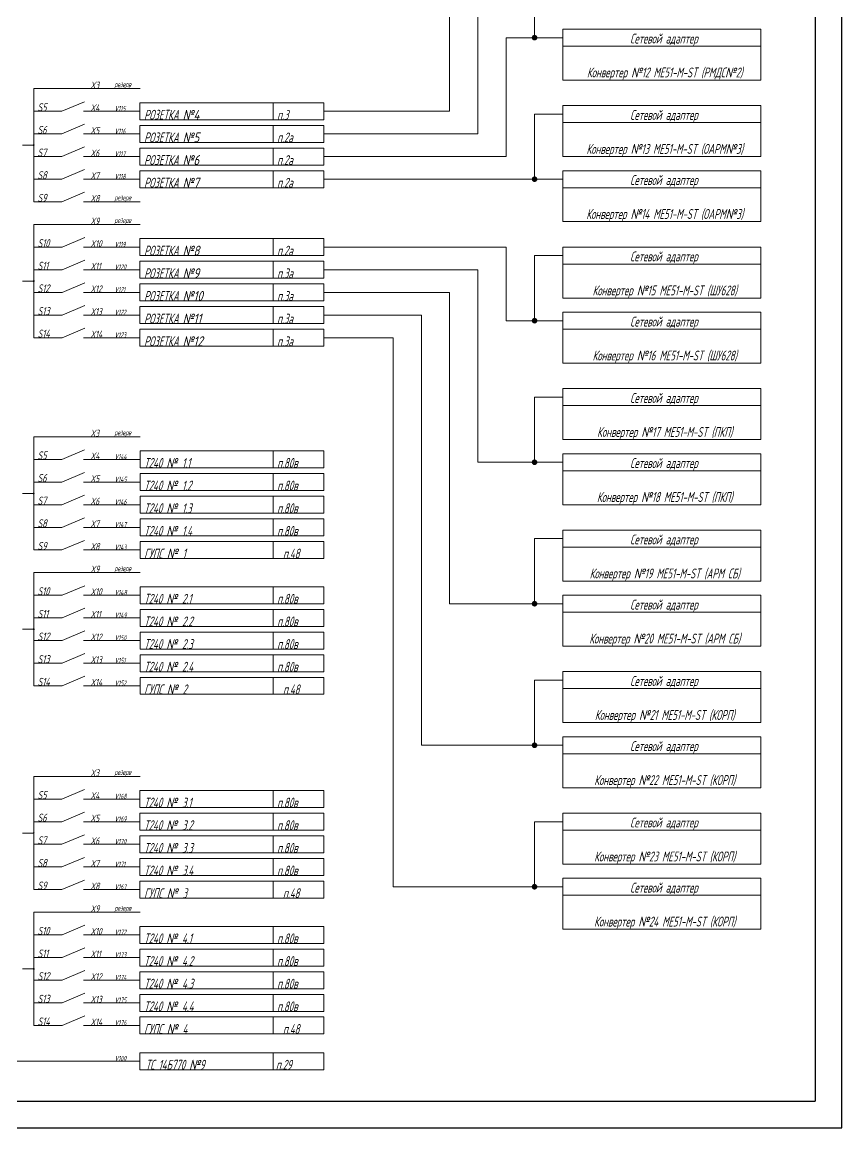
# Paper-space layout 'А2гор' of a CAD drawing. Extents: x 0 to 594, y 0 to 420.
# Drawn here: x 441 to 594, y 0 to 206.3 of the extents above; entities that cross this region are included whole.
import ezdxf

# ---------------------------------------------------------------- set-up
doc = ezdxf.new("R2010")
doc.units = 0
doc.header["$LTSCALE"] = 0.3
doc.layers.get('0').update_dxf_attribs({"linetype": 'CONTINUOUS', "lineweight": 15})
doc.layers.add('Format', color=7, linetype='CONTINUOUS', lineweight=30)
doc.styles.get("Standard").update_dxf_attribs({"font": 'isocpeur.ttf', "width": 0.8, "oblique": 15})

psp = doc.layouts.new('А2гор')

# ---------------------------------------------------------------- hatches: boundary and pattern name
h = psp.add_hatch(color=256)
edge = h.paths.add_edge_path()
edge.add_arc((536.65, 203.38), 0.528, 0, 360)
h = psp.add_hatch(color=256)
edge = h.paths.add_edge_path()
edge.add_arc((443.19, 183.31), 0.0845, 0, 360)
h = psp.add_hatch(color=256)
edge = h.paths.add_edge_path()
edge.add_arc((536.65, 176.98), 0.528, 0, 360)
h = psp.add_hatch(color=256)
edge = h.paths.add_edge_path()
edge.add_arc((443.21, 157.97), 0.0845, 0, 360)
h = psp.add_hatch(color=256)
edge = h.paths.add_edge_path()
edge.add_arc((536.65, 150.58), 0.528, 0, 360)
h = psp.add_hatch(color=256)
edge = h.paths.add_edge_path()
edge.add_arc((536.65, 124.18), 0.528, 0, 360)
h = psp.add_hatch(color=256)
edge = h.paths.add_edge_path()
edge.add_arc((443.19, 118.37), 0.0845, 0, 360)
h = psp.add_hatch(color=256)
edge = h.paths.add_edge_path()
edge.add_arc((536.65, 97.78), 0.528, 0, 360)
h = psp.add_hatch(color=256)
edge = h.paths.add_edge_path()
edge.add_arc((443.21, 93.02), 0.0845, 0, 360)
h = psp.add_hatch(color=256)
edge = h.paths.add_edge_path()
edge.add_arc((536.65, 71.38), 0.528, 0, 360)
h = psp.add_hatch(color=256)
edge = h.paths.add_edge_path()
edge.add_arc((443.19, 55.01), 0.0845, 0, 360)
h = psp.add_hatch(color=256)
edge = h.paths.add_edge_path()
edge.add_arc((536.65, 44.98), 0.528, 0, 360)
h = psp.add_hatch(color=256)
edge = h.paths.add_edge_path()
edge.add_arc((443.21, 29.66), 0.0845, 0, 360)

# ---------------------------------------------------------------- linework, layer by layer
for p, q in [((520.81, 256.18), (520.81, 189.65)), ((526.09, 229.78), (526.09, 185.42)), ((536.65, 215.52), (536.65, 203.38)), ((536.65, 203.38), (531.37, 203.38)), ((531.37, 203.38), (531.37, 181.2)), ((541.93, 203.38), (536.65, 203.38)), ((443.19, 189.65), (443.19, 193.87)), ((443.19, 193.87), (452.48, 193.87)), ((452.48, 193.87), (457.76, 193.87)), ((457.76, 193.87), (463.04, 193.87)), ((487.85, 191.23), (487.85, 188.06)), ((443.19, 185.42), (443.19, 189.65)), ((443.19, 189.65), (448.47, 189.65)), ((452.48, 189.65), (457.76, 189.65)), ((457.76, 189.65), (463.04, 189.65)), ((497.36, 189.65), (505.28, 189.65)), ((520.81, 189.65), (505.28, 189.65)), ((541.93, 189.12), (536.65, 189.12)), ((536.65, 189.12), (536.65, 176.98)), ((487.85, 187.01), (487.85, 183.84)), ((443.19, 181.2), (443.19, 185.42)), ((443.19, 185.42), (448.47, 185.42)), ((452.48, 185.42), (457.76, 185.42)), ((457.76, 185.42), (463.04, 185.42)), ((497.36, 185.42), (505.28, 185.42)), ((526.09, 185.42), (505.28, 185.42)), ((441.08, 183.31), (443.19, 183.31)), ((487.85, 182.78), (487.85, 179.62)), ((443.19, 176.98), (443.19, 181.2)), ((443.19, 181.2), (448.47, 181.2)), ((452.48, 181.2), (457.76, 181.2)), ((457.76, 181.2), (463.04, 181.2)), ((497.36, 181.2), (505.28, 181.2)), ((531.37, 181.2), (505.28, 181.2)), ((487.85, 178.56), (487.85, 175.39)), ((443.19, 176.98), (448.47, 176.98)), ((443.19, 172.75), (443.19, 176.98)), ((452.48, 176.98), (457.76, 176.98)), ((457.76, 176.98), (463.04, 176.98)), ((497.36, 176.98), (505.28, 176.98)), ((536.65, 176.98), (505.28, 176.98)), ((536.65, 176.98), (526.09, 176.98)), ((541.93, 176.98), (536.65, 176.98)), ((443.19, 172.75), (448.47, 172.75)), ((452.48, 172.75), (457.76, 172.75)), ((457.76, 172.75), (463.04, 172.75)), ((443.21, 164.3), (443.21, 168.53)), ((443.21, 168.53), (452.49, 168.53)), ((452.49, 168.53), (457.77, 168.53)), ((457.76, 168.53), (463.04, 168.53)), ((487.85, 165.89), (487.85, 162.72)), ((443.21, 160.08), (443.21, 164.3)), ((443.21, 164.3), (448.49, 164.3)), ((452.49, 164.3), (457.77, 164.3)), ((457.76, 164.3), (463.04, 164.3)), ((497.36, 164.3), (505.28, 164.3)), ((505.28, 164.3), (531.37, 164.3)), ((531.37, 164.3), (531.37, 150.58)), ((487.85, 161.66), (487.85, 158.5)), ((541.93, 162.72), (536.65, 162.72)), ((536.65, 162.72), (536.65, 150.58)), ((443.21, 155.86), (443.21, 160.08)), ((443.21, 160.08), (448.49, 160.08)), ((452.49, 160.08), (457.77, 160.08)), ((457.76, 160.08), (463.04, 160.08)), ((497.36, 160.08), (505.28, 160.08)), ((505.28, 160.08), (526.09, 160.08)), ((526.09, 160.08), (526.09, 124.18)), ((441.09, 157.97), (443.21, 157.97)), ((487.85, 157.44), (487.85, 154.27)), ((443.21, 151.63), (443.21, 155.86)), ((443.21, 155.86), (448.49, 155.86)), ((452.49, 155.86), (457.77, 155.86)), ((457.76, 155.86), (463.04, 155.86)), ((497.36, 155.86), (505.28, 155.86)), ((505.28, 155.86), (520.81, 155.86)), ((520.81, 155.86), (520.81, 97.78)), ((487.85, 153.22), (487.85, 150.05)), ((443.21, 151.63), (448.49, 151.63)), ((443.21, 147.41), (443.21, 151.63)), ((452.49, 151.63), (457.77, 151.63)), ((457.76, 151.63), (463.04, 151.63)), ((497.36, 151.63), (505.28, 151.63)), ((515.53, 151.63), (505.28, 151.63)), ((515.53, 71.38), (515.53, 151.63)), ((487.85, 148.99), (487.85, 145.82)), ((531.37, 150.58), (536.65, 150.58)), ((541.93, 150.58), (536.65, 150.58)), ((443.21, 147.41), (448.49, 147.41)), ((452.49, 147.41), (457.77, 147.41)), ((457.76, 147.41), (463.04, 147.41)), ((497.36, 147.41), (505.28, 147.41)), ((510.25, 147.41), (505.28, 147.41)), ((510.25, 44.98), (510.25, 147.41)), ((541.93, 136.32), (536.65, 136.32)), ((536.65, 136.32), (536.65, 124.18)), ((443.19, 124.7), (443.19, 128.93)), ((443.19, 128.93), (452.48, 128.93)), ((452.48, 128.93), (457.76, 128.93)), ((457.76, 128.93), (463.04, 128.93)), ((487.86, 126.29), (487.86, 123.12)), ((443.19, 120.48), (443.19, 124.7)), ((443.19, 124.7), (448.47, 124.7)), ((452.48, 124.7), (457.76, 124.7)), ((457.76, 124.7), (463.04, 124.7)), ((526.09, 124.18), (536.65, 124.18)), ((541.93, 124.18), (536.65, 124.18)), ((487.86, 122.06), (487.86, 118.9)), ((443.19, 116.26), (443.19, 120.48)), ((443.19, 120.48), (448.47, 120.48)), ((452.48, 120.48), (457.76, 120.48)), ((457.76, 120.48), (463.04, 120.48)), ((441.08, 118.37), (443.19, 118.37)), ((487.86, 117.84), (487.86, 114.67)), ((443.19, 112.03), (443.19, 116.26)), ((443.19, 116.26), (448.47, 116.26)), ((452.48, 116.26), (457.76, 116.26)), ((457.76, 116.26), (463.04, 116.26)), ((487.86, 113.62), (487.86, 110.45)), ((443.19, 112.03), (448.47, 112.03)), ((443.19, 107.81), (443.19, 112.03)), ((452.48, 112.03), (457.76, 112.03)), ((457.76, 112.03), (463.04, 112.03)), ((487.86, 109.39), (487.86, 106.22)), ((541.93, 109.92), (536.65, 109.92)), ((536.65, 109.92), (536.65, 97.78)), ((443.19, 107.81), (448.47, 107.81)), ((452.48, 107.81), (457.76, 107.81)), ((457.76, 107.81), (463.04, 107.81)), ((443.21, 99.36), (443.21, 103.58)), ((443.21, 103.58), (452.49, 103.58)), ((452.49, 103.58), (457.77, 103.58)), ((457.77, 103.58), (463.05, 103.58)), ((443.21, 95.14), (443.21, 99.36)), ((443.21, 99.36), (448.49, 99.36)), ((452.49, 99.36), (457.77, 99.36)), ((457.77, 99.36), (463.05, 99.36)), ((487.86, 100.94), (487.86, 97.78)), ((520.81, 97.78), (536.65, 97.78)), ((541.93, 97.78), (536.65, 97.78)), ((443.21, 90.91), (443.21, 95.14)), ((443.21, 95.14), (448.49, 95.14)), ((452.49, 95.14), (457.77, 95.14)), ((457.77, 95.14), (463.05, 95.14)), ((487.86, 96.72), (487.86, 93.55)), ((441.09, 93.02), (443.21, 93.02)), ((443.21, 86.69), (443.21, 90.91)), ((443.21, 90.91), (448.49, 90.91)), ((452.49, 90.91), (457.77, 90.91)), ((457.77, 90.91), (463.05, 90.91)), ((487.86, 92.5), (487.86, 89.33)), ((443.21, 86.69), (448.49, 86.69)), ((443.21, 82.46), (443.21, 86.69)), ((452.49, 86.69), (457.77, 86.69)), ((457.77, 86.69), (463.05, 86.69)), ((487.86, 88.27), (487.86, 85.1)), ((487.86, 84.05), (487.86, 80.88)), ((541.93, 83.52), (536.65, 83.52)), ((536.65, 83.52), (536.65, 71.38)), ((443.21, 82.46), (448.49, 82.46)), ((452.49, 82.46), (457.77, 82.46)), ((457.77, 82.46), (463.05, 82.46)), ((536.65, 71.38), (515.53, 71.38)), ((541.93, 71.38), (536.65, 71.38)), ((443.19, 61.34), (443.19, 65.57)), ((443.19, 65.57), (452.48, 65.57)), ((452.48, 65.57), (457.76, 65.57)), ((457.76, 65.57), (463.04, 65.57)), ((487.85, 62.93), (487.85, 59.76)), ((443.19, 57.12), (443.19, 61.34)), ((443.19, 61.34), (448.47, 61.34)), ((452.48, 61.34), (457.76, 61.34)), ((457.76, 61.34), (463.04, 61.34)), ((487.85, 58.7), (487.85, 55.54)), ((443.19, 52.9), (443.19, 57.12)), ((443.19, 57.12), (448.47, 57.12)), ((452.48, 57.12), (457.76, 57.12)), ((457.76, 57.12), (463.04, 57.12)), ((541.93, 57.12), (536.65, 57.12)), ((536.65, 57.12), (536.65, 44.98)), ((441.08, 55.01), (443.19, 55.01)), ((487.85, 54.48), (487.85, 51.31)), ((443.19, 48.67), (443.19, 52.9)), ((443.19, 52.9), (448.47, 52.9)), ((452.48, 52.9), (457.76, 52.9)), ((457.76, 52.9), (463.04, 52.9)), ((487.85, 50.26), (487.85, 47.09)), ((443.19, 48.67), (448.47, 48.67)), ((443.19, 44.45), (443.19, 48.67)), ((452.48, 48.67), (457.76, 48.67)), ((457.76, 48.67), (463.04, 48.67)), ((487.85, 46.03), (487.85, 42.86)), ((443.19, 44.45), (448.47, 44.45)), ((452.48, 44.45), (457.76, 44.45)), ((457.76, 44.45), (463.04, 44.45)), ((510.25, 44.98), (536.65, 44.98)), ((541.93, 44.98), (536.65, 44.98)), ((443.21, 36), (443.21, 40.22)), ((443.21, 40.22), (452.49, 40.22)), ((452.49, 40.22), (457.77, 40.22)), ((457.77, 40.22), (463.05, 40.22)), ((487.85, 37.58), (487.85, 34.42)), ((443.21, 31.78), (443.21, 36)), ((443.21, 36), (448.49, 36)), ((452.49, 36), (457.77, 36)), ((457.77, 36), (463.05, 36)), ((487.85, 33.36), (487.85, 30.19)), ((443.21, 27.55), (443.21, 31.78)), ((443.21, 31.78), (448.49, 31.78)), ((452.49, 31.78), (457.77, 31.78)), ((457.77, 31.78), (463.05, 31.78)), ((441.09, 29.66), (443.21, 29.66)), ((487.85, 29.14), (487.85, 25.97)), ((443.21, 23.33), (443.21, 27.55)), ((443.21, 27.55), (448.49, 27.55)), ((452.49, 27.55), (457.77, 27.55)), ((457.77, 27.55), (463.05, 27.55)), ((487.85, 24.91), (487.85, 21.74)), ((443.21, 23.33), (448.49, 23.33)), ((443.21, 19.1), (443.21, 23.33)), ((452.49, 23.33), (457.77, 23.33)), ((457.77, 23.33), (463.05, 23.33)), ((487.85, 20.69), (487.85, 17.52)), ((443.21, 19.1), (448.49, 19.1)), ((452.49, 19.1), (457.77, 19.1)), ((457.77, 19.1), (463.05, 19.1)), ((457.77, 12.43), (398.97, 12.43)), ((457.77, 12.43), (463.03, 12.43)), ((487.85, 14.01), (487.85, 10.85))]:
    psp.add_line(p, q)
at = {"lineweight": 15}
for p, q in [((448.47, 189.65), (452.7, 191.44)), ((448.47, 185.42), (452.7, 187.22)), ((448.47, 181.2), (452.7, 182.99)), ((448.47, 176.98), (452.7, 178.77)), ((448.47, 172.75), (452.7, 174.55)), ((448.49, 164.3), (452.71, 166.1)), ((448.49, 160.08), (452.71, 161.87)), ((448.49, 155.86), (452.71, 157.65)), ((448.49, 151.63), (452.71, 153.43)), ((448.49, 147.41), (452.71, 149.2)), ((448.47, 124.7), (452.7, 126.5)), ((448.47, 120.48), (452.7, 122.27)), ((448.47, 116.26), (452.7, 118.05)), ((448.47, 112.03), (452.7, 113.83)), ((448.47, 107.81), (452.7, 109.6)), ((448.49, 99.36), (452.71, 101.15)), ((448.49, 95.14), (452.71, 96.93)), ((448.49, 90.91), (452.71, 92.71)), ((448.49, 86.69), (452.71, 88.48)), ((448.49, 82.46), (452.71, 84.26)), ((448.47, 61.34), (452.7, 63.14)), ((448.47, 57.12), (452.7, 58.91)), ((448.47, 52.9), (452.7, 54.69)), ((448.47, 48.67), (452.7, 50.47)), ((448.47, 44.45), (452.7, 46.24)), ((448.49, 36), (452.71, 37.79)), ((448.49, 31.78), (452.71, 33.57)), ((448.49, 27.55), (452.71, 29.35)), ((448.49, 23.33), (452.71, 25.12)), ((448.49, 19.1), (452.71, 20.9))]:
    psp.add_line(p, q, dxfattribs=at)
for points in [[(541.93, 201.79), (578.89, 201.79), (578.89, 204.96), (541.93, 204.96)], [(541.93, 195.46), (578.89, 195.46), (578.89, 201.79), (541.93, 201.79)], [(463.03, 188.06), (497.35, 188.06), (497.35, 191.23), (463.03, 191.23)], [(541.93, 187.54), (578.89, 187.54), (578.89, 190.71), (541.93, 190.71)], [(463.03, 183.84), (497.35, 183.84), (497.35, 187.01), (463.03, 187.01)], [(541.93, 181.2), (578.89, 181.2), (578.89, 187.54), (541.93, 187.54)], [(463.03, 179.62), (497.35, 179.62), (497.35, 182.78), (463.03, 182.78)], [(463.03, 175.39), (497.35, 175.39), (497.35, 178.56), (463.03, 178.56)], [(541.93, 175.39), (578.89, 175.39), (578.89, 178.56), (541.93, 178.56)], [(541.93, 169.06), (578.89, 169.06), (578.89, 175.39), (541.93, 175.39)], [(463.03, 162.72), (497.35, 162.72), (497.35, 165.89), (463.03, 165.89)], [(541.93, 161.14), (578.89, 161.14), (578.89, 164.31), (541.93, 164.31)], [(463.03, 158.5), (497.35, 158.5), (497.35, 161.66), (463.03, 161.66)], [(541.93, 154.8), (578.89, 154.8), (578.89, 161.14), (541.93, 161.14)], [(463.03, 154.27), (497.35, 154.27), (497.35, 157.44), (463.03, 157.44)], [(463.03, 150.05), (497.35, 150.05), (497.35, 153.22), (463.03, 153.22)], [(541.93, 148.99), (578.89, 148.99), (578.89, 152.16), (541.93, 152.16)], [(463.03, 145.82), (497.35, 145.82), (497.35, 148.99), (463.03, 148.99)], [(541.93, 142.66), (578.89, 142.66), (578.89, 148.99), (541.93, 148.99)], [(541.93, 134.74), (578.89, 134.74), (578.89, 137.91), (541.93, 137.91)], [(541.93, 128.4), (578.89, 128.4), (578.89, 134.74), (541.93, 134.74)], [(463.04, 123.12), (497.36, 123.12), (497.36, 126.29), (463.04, 126.29)], [(541.93, 122.59), (578.89, 122.59), (578.89, 125.76), (541.93, 125.76)], [(463.04, 118.9), (497.36, 118.9), (497.36, 122.06), (463.04, 122.06)], [(541.93, 116.26), (578.89, 116.26), (578.89, 122.59), (541.93, 122.59)], [(463.04, 114.67), (497.36, 114.67), (497.36, 117.84), (463.04, 117.84)], [(463.04, 110.45), (497.36, 110.45), (497.36, 113.62), (463.04, 113.62)], [(541.93, 108.34), (578.89, 108.34), (578.89, 111.51), (541.93, 111.51)], [(463.04, 106.22), (497.36, 106.22), (497.36, 109.39), (463.04, 109.39)], [(541.93, 102), (578.89, 102), (578.89, 108.34), (541.93, 108.34)], [(463.04, 97.78), (497.36, 97.78), (497.36, 100.94), (463.04, 100.94)], [(541.93, 96.19), (578.89, 96.19), (578.89, 99.36), (541.93, 99.36)], [(463.04, 93.55), (497.36, 93.55), (497.36, 96.72), (463.04, 96.72)], [(541.93, 89.86), (578.89, 89.86), (578.89, 96.19), (541.93, 96.19)], [(463.04, 89.33), (497.36, 89.33), (497.36, 92.5), (463.04, 92.5)], [(463.04, 85.1), (497.36, 85.1), (497.36, 88.27), (463.04, 88.27)], [(541.93, 81.94), (578.89, 81.94), (578.89, 85.11), (541.93, 85.11)], [(463.04, 80.88), (497.36, 80.88), (497.36, 84.05), (463.04, 84.05)], [(541.93, 75.6), (578.89, 75.6), (578.89, 81.94), (541.93, 81.94)], [(541.93, 69.79), (578.89, 69.79), (578.89, 72.96), (541.93, 72.96)], [(541.93, 63.46), (578.89, 63.46), (578.89, 69.79), (541.93, 69.79)], [(463.03, 59.76), (497.35, 59.76), (497.35, 62.93), (463.03, 62.93)], [(463.03, 55.54), (497.35, 55.54), (497.35, 58.7), (463.03, 58.7)], [(541.93, 55.54), (578.89, 55.54), (578.89, 58.71), (541.93, 58.71)], [(463.03, 51.31), (497.35, 51.31), (497.35, 54.48), (463.03, 54.48)], [(541.93, 49.2), (578.89, 49.2), (578.89, 55.54), (541.93, 55.54)], [(463.03, 47.09), (497.35, 47.09), (497.35, 50.26), (463.03, 50.26)], [(463.03, 42.86), (497.35, 42.86), (497.35, 46.03), (463.03, 46.03)], [(541.93, 43.39), (578.89, 43.39), (578.89, 46.56), (541.93, 46.56)], [(541.93, 37.06), (578.89, 37.06), (578.89, 43.39), (541.93, 43.39)], [(463.03, 34.42), (497.35, 34.42), (497.35, 37.58), (463.03, 37.58)], [(463.03, 30.19), (497.35, 30.19), (497.35, 33.36), (463.03, 33.36)], [(463.03, 25.97), (497.35, 25.97), (497.35, 29.14), (463.03, 29.14)], [(463.03, 21.74), (497.35, 21.74), (497.35, 24.91), (463.03, 24.91)], [(463.03, 17.52), (497.35, 17.52), (497.35, 20.69), (463.03, 20.69)], [(463.03, 10.85), (497.35, 10.85), (497.35, 14.01), (463.03, 14.01)]]:
    psp.add_lwpolyline(points, close=True)
for centre in [(443.19, 183.31), (443.21, 157.97), (443.19, 118.37), (443.21, 93.02), (443.19, 55.01), (443.21, 29.66)]:
    psp.add_circle(centre, 0.0845)
at = {"layer": 'Format'}
for p, q in [((594, 0), (594, 420)), ((589, 415), (589, 5)), ((20, 5), (589, 5)), ((0, 0), (594, 0))]:
    psp.add_line(p, q, dxfattribs=at)

# ---------------------------------------------------------------- texts
for s, insert, char_height, width, attachment_point in [('{\\fGOST|b0|i0|c204|p34; Сетевой адаптер}', (560.41, 201.79), 1.848, 36.96, 8), ('\\pl1.056;{\\fGOST|b0|i0|c204|p34;Конвертер }№{\\fGOST|b0|i0|c204|p34;12 ME51-M-ST (РМДС}№{\\fGOST|b0|i0|c204|p34;2)}', (560.41, 195.46), 1.848, 36.96, 8), ('{\\fGOST|b0|i0|c204|p34; \\fGOST|b0|i0|c0|p34; X\\fGOST|b0|i0|c204|p34;3}', (452.48, 193.87), 1.3, 17.2012, 7), ('{\\fGOST|b0|i0|c204|p34; резерв}', (457.76, 193.87), 1, 17.2012, 7), ('{\\fGOST|b0|i0|c204|p34; \\fGOST|b0|i0|c0|p34;S\\fGOST|b0|i0|c204|p34;5}', (443.19, 189.65), 1.5, 17.2012, 7), ('{\\fGOST|b0|i0|c204|p34; \\fGOST|b0|i0|c0|p34; X\\fGOST|b0|i0|c204|p34;4}', (452.48, 189.65), 1.3, 17.2012, 7), ('{\\fGOST|b0|i0|c204|p34; \\fGOST|b0|i0|c0|p34;V\\fGOST|b0|i0|c204|p34;115}', (457.76, 189.65), 1, 17.2012, 7), ('{\\fGOST|b0|i0|c204|p34; РОЗЕТКА }№4', (463.03, 188.06), 1.848, 27.9979, 7), ('{\\fGOST|b0|i0|c204|p34; п.3}', (487.85, 188.06), 1.848, 34.32, 7), ('{\\fGOST|b0|i0|c204|p34; Сетевой адаптер}', (560.41, 187.54), 1.848, 36.96, 8), ('{\\fGOST|b0|i0|c204|p34; \\fGOST|b0|i0|c0|p34;S\\fGOST|b0|i0|c204|p34;6}', (443.19, 185.42), 1.5, 17.2012, 7), ('{\\fGOST|b0|i0|c204|p34; \\fGOST|b0|i0|c0|p34; X\\fGOST|b0|i0|c204|p34;5}', (452.48, 185.42), 1.3, 17.2012, 7), ('{\\fGOST|b0|i0|c204|p34; \\fGOST|b0|i0|c0|p34;V\\fGOST|b0|i0|c204|p34;116}', (457.76, 185.42), 1, 17.2012, 7), ('{\\fGOST|b0|i0|c204|p34; РОЗЕТКА }№5', (463.03, 183.84), 1.848, 27.9979, 7), ('{\\fGOST|b0|i0|c204|p34; п.2а}', (487.85, 183.84), 1.848, 34.32, 7), ('\\pl1.056;{\\fGOST|b0|i0|c204|p34;Конвертер }№{\\fGOST|b0|i0|c204|p34;13 ME51-M-ST (ОАРМ}№{\\fGOST|b0|i0|c204|p34;3)}', (560.41, 181.2), 1.848, 36.96, 8), ('{\\fGOST|b0|i0|c204|p34; \\fGOST|b0|i0|c0|p34;S\\fGOST|b0|i0|c204|p34;7}', (443.19, 181.2), 1.5, 17.2012, 7), ('{\\fGOST|b0|i0|c204|p34; \\fGOST|b0|i0|c0|p34; X\\fGOST|b0|i0|c204|p34;6}', (452.48, 181.2), 1.3, 17.2012, 7), ('{\\fGOST|b0|i0|c204|p34; \\fGOST|b0|i0|c0|p34;V\\fGOST|b0|i0|c204|p34;117}', (457.76, 181.2), 1, 17.2012, 7), ('{\\fGOST|b0|i0|c204|p34; РОЗЕТКА }№6', (463.03, 179.62), 1.848, 27.9979, 7), ('{\\fGOST|b0|i0|c204|p34; п.2а}', (487.85, 179.62), 1.848, 34.32, 7), ('{\\fGOST|b0|i0|c204|p34; \\fGOST|b0|i0|c0|p34;S\\fGOST|b0|i0|c204|p34;8}', (443.19, 176.98), 1.5, 17.2012, 7), ('{\\fGOST|b0|i0|c204|p34; \\fGOST|b0|i0|c0|p34; X\\fGOST|b0|i0|c204|p34;7}', (452.48, 176.98), 1.3, 17.2012, 7), ('{\\fGOST|b0|i0|c204|p34; \\fGOST|b0|i0|c0|p34;V\\fGOST|b0|i0|c204|p34;118}', (457.76, 176.98), 1, 17.2012, 7), ('{\\fGOST|b0|i0|c204|p34; Сетевой адаптер}', (560.41, 175.39), 1.848, 36.96, 8), ('{\\fGOST|b0|i0|c204|p34; РОЗЕТКА }№7', (463.03, 175.39), 1.848, 27.9979, 7), ('{\\fGOST|b0|i0|c204|p34; п.2а}', (487.85, 175.39), 1.848, 34.32, 7), ('{\\fGOST|b0|i0|c204|p34; \\fGOST|b0|i0|c0|p34;S\\fGOST|b0|i0|c204|p34;9}', (443.19, 172.75), 1.5, 17.2012, 7), ('{\\fGOST|b0|i0|c204|p34; \\fGOST|b0|i0|c0|p34; X\\fGOST|b0|i0|c204|p34;8}', (452.48, 172.75), 1.3, 17.2012, 7), ('{\\fGOST|b0|i0|c204|p34; резерв}', (457.76, 172.75), 1, 17.2012, 7), ('\\pl1.056;{\\fGOST|b0|i0|c204|p34;Конвертер }№{\\fGOST|b0|i0|c204|p34;14 ME51-M-ST (ОАРМ}№{\\fGOST|b0|i0|c204|p34;3)}', (560.41, 169.06), 1.848, 36.96, 8), ('{\\fGOST|b0|i0|c204|p34; \\fGOST|b0|i0|c0|p34; X\\fGOST|b0|i0|c204|p34;9}', (452.49, 168.53), 1.3, 17.2012, 7), ('{\\fGOST|b0|i0|c204|p34; резерв}', (457.76, 168.53), 1, 17.2012, 7), ('{\\fGOST|b0|i0|c204|p34; \\fGOST|b0|i0|c0|p34;S\\fGOST|b0|i0|c204|p34;10}', (443.21, 164.3), 1.5, 17.2012, 7), ('{\\fGOST|b0|i0|c204|p34; \\fGOST|b0|i0|c0|p34; X\\fGOST|b0|i0|c204|p34;10}', (452.49, 164.3), 1.3, 17.2012, 7), ('{\\fGOST|b0|i0|c204|p34; \\fGOST|b0|i0|c0|p34;V\\fGOST|b0|i0|c204|p34;119}', (457.76, 164.3), 1, 17.2012, 7), ('{\\fGOST|b0|i0|c204|p34; РОЗЕТКА }№8', (463.03, 162.72), 1.848, 27.9979, 7), ('{\\fGOST|b0|i0|c204|p34; п.2а}', (487.85, 162.72), 1.848, 34.32, 7), ('{\\fGOST|b0|i0|c204|p34; Сетевой адаптер}', (560.41, 161.14), 1.848, 36.96, 8), ('{\\fGOST|b0|i0|c204|p34; \\fGOST|b0|i0|c0|p34;S\\fGOST|b0|i0|c204|p34;11}', (443.21, 160.08), 1.5, 17.2012, 7), ('{\\fGOST|b0|i0|c204|p34; \\fGOST|b0|i0|c0|p34; X\\fGOST|b0|i0|c204|p34;11}', (452.49, 160.08), 1.3, 17.2012, 7), ('{\\fGOST|b0|i0|c204|p34; \\fGOST|b0|i0|c0|p34;V\\fGOST|b0|i0|c204|p34;120}', (457.76, 160.08), 1, 17.2012, 7), ('{\\fGOST|b0|i0|c204|p34; РОЗЕТКА }№9', (463.03, 158.5), 1.848, 27.9979, 7), ('{\\fGOST|b0|i0|c204|p34; п.3а}', (487.85, 158.5), 1.848, 34.32, 7), ('{\\fGOST|b0|i0|c204|p34; \\fGOST|b0|i0|c0|p34;S\\fGOST|b0|i0|c204|p34;12}', (443.21, 155.86), 1.5, 17.2012, 7), ('{\\fGOST|b0|i0|c204|p34; \\fGOST|b0|i0|c0|p34; X\\fGOST|b0|i0|c204|p34;12}', (452.49, 155.86), 1.3, 17.2012, 7), ('{\\fGOST|b0|i0|c204|p34; \\fGOST|b0|i0|c0|p34;V\\fGOST|b0|i0|c204|p34;121}', (457.76, 155.86), 1, 17.2012, 7), ('\\pl1.056;{\\fGOST|b0|i0|c204|p34;Конвертер }№{\\fGOST|b0|i0|c204|p34;15 ME51-M-ST (ШУ628)}', (560.41, 154.8), 1.848, 36.96, 8), ('{\\fGOST|b0|i0|c204|p34; РОЗЕТКА }№10', (463.03, 154.27), 1.848, 27.9979, 7), ('{\\fGOST|b0|i0|c204|p34; п.3а}', (487.85, 154.27), 1.848, 34.32, 7), ('{\\fGOST|b0|i0|c204|p34; \\fGOST|b0|i0|c0|p34;S\\fGOST|b0|i0|c204|p34;13}', (443.21, 151.63), 1.5, 17.2012, 7), ('{\\fGOST|b0|i0|c204|p34; \\fGOST|b0|i0|c0|p34; X\\fGOST|b0|i0|c204|p34;13}', (452.49, 151.63), 1.3, 17.2012, 7), ('{\\fGOST|b0|i0|c204|p34; \\fGOST|b0|i0|c0|p34;V\\fGOST|b0|i0|c204|p34;122}', (457.76, 151.63), 1, 17.2012, 7), ('{\\fGOST|b0|i0|c204|p34; РОЗЕТКА }№11', (463.03, 150.05), 1.848, 27.9979, 7), ('{\\fGOST|b0|i0|c204|p34; п.3а}', (487.85, 150.05), 1.848, 34.32, 7), ('{\\fGOST|b0|i0|c204|p34; Сетевой адаптер}', (560.41, 148.99), 1.848, 36.96, 8), ('{\\fGOST|b0|i0|c204|p34; \\fGOST|b0|i0|c0|p34;S\\fGOST|b0|i0|c204|p34;14}', (443.21, 147.41), 1.5, 17.2012, 7), ('{\\fGOST|b0|i0|c204|p34; \\fGOST|b0|i0|c0|p34; X\\fGOST|b0|i0|c204|p34;14}', (452.49, 147.41), 1.3, 17.2012, 7), ('{\\fGOST|b0|i0|c204|p34; \\fGOST|b0|i0|c0|p34;V\\fGOST|b0|i0|c204|p34;123}', (457.76, 147.41), 1, 17.2012, 7), ('{\\fGOST|b0|i0|c204|p34; РОЗЕТКА }№12', (463.03, 145.82), 1.848, 27.9979, 7), ('{\\fGOST|b0|i0|c204|p34; п.3а}', (487.85, 145.82), 1.848, 34.32, 7), ('\\pl1.056;{\\fGOST|b0|i0|c204|p34;Конвертер }№{\\fGOST|b0|i0|c204|p34;16 ME51-M-ST (ШУ628)}', (560.41, 142.66), 1.848, 36.96, 8), ('{\\fGOST|b0|i0|c204|p34; Сетевой адаптер}', (560.41, 134.74), 1.848, 36.96, 8), ('{\\fGOST|b0|i0|c204|p34; \\fGOST|b0|i0|c0|p34; X\\fGOST|b0|i0|c204|p34;3}', (452.48, 128.93), 1.3, 17.2012, 7), ('{\\fGOST|b0|i0|c204|p34; резерв}', (457.76, 128.93), 1, 17.2012, 7), ('\\pl1.056;{\\fGOST|b0|i0|c204|p34;Конвертер }№{\\fGOST|b0|i0|c204|p34;17 ME51-M-ST (ПКП)}', (560.41, 128.4), 1.848, 36.96, 8), ('{\\fGOST|b0|i0|c204|p34; \\fGOST|b0|i0|c0|p34;S\\fGOST|b0|i0|c204|p34;5}', (443.19, 124.7), 1.5, 17.2012, 7), ('{\\fGOST|b0|i0|c204|p34; \\fGOST|b0|i0|c0|p34; X\\fGOST|b0|i0|c204|p34;4}', (452.48, 124.7), 1.3, 17.2012, 7), ('{\\fGOST|b0|i0|c204|p34; \\fGOST|b0|i0|c0|p34;V1\\fGOST|b0|i0|c204|p34;44}', (457.76, 124.7), 1, 17.2012, 7), ('{\\fGOST|b0|i0|c204|p34; Т240 }№ {\\fGOST|b0|i0|c204|p34;1.1}', (463.04, 123.12), 1.848, 17.2012, 7), ('{\\fGOST|b0|i0|c204|p34; п.80в}', (487.86, 123.12), 1.848, 34.32, 7), ('{\\fGOST|b0|i0|c204|p34; Сетевой адаптер}', (560.41, 122.59), 1.848, 36.96, 8), ('{\\fGOST|b0|i0|c204|p34; \\fGOST|b0|i0|c0|p34;S\\fGOST|b0|i0|c204|p34;6}', (443.19, 120.48), 1.5, 17.2012, 7), ('{\\fGOST|b0|i0|c204|p34; \\fGOST|b0|i0|c0|p34; X\\fGOST|b0|i0|c204|p34;5}', (452.48, 120.48), 1.3, 17.2012, 7), ('{\\fGOST|b0|i0|c204|p34; \\fGOST|b0|i0|c0|p34;V1\\fGOST|b0|i0|c204|p34;45}', (457.76, 120.48), 1, 17.2012, 7), ('{\\fGOST|b0|i0|c204|p34; Т240 }№ {\\fGOST|b0|i0|c204|p34;1.2}', (463.04, 118.9), 1.848, 17.2012, 7), ('{\\fGOST|b0|i0|c204|p34; п.80в}', (487.86, 118.9), 1.848, 34.32, 7), ('{\\fGOST|b0|i0|c204|p34; \\fGOST|b0|i0|c0|p34;S\\fGOST|b0|i0|c204|p34;7}', (443.19, 116.26), 1.5, 17.2012, 7), ('\\pl1.056;{\\fGOST|b0|i0|c204|p34;Конвертер }№{\\fGOST|b0|i0|c204|p34;18 ME51-M-ST (ПКП)}', (560.41, 116.26), 1.848, 36.96, 8), ('{\\fGOST|b0|i0|c204|p34; \\fGOST|b0|i0|c0|p34; X\\fGOST|b0|i0|c204|p34;6}', (452.48, 116.26), 1.3, 17.2012, 7), ('{\\fGOST|b0|i0|c204|p34; \\fGOST|b0|i0|c0|p34;V1\\fGOST|b0|i0|c204|p34;46}', (457.76, 116.26), 1, 17.2012, 7), ('{\\fGOST|b0|i0|c204|p34; Т240 }№ {\\fGOST|b0|i0|c204|p34;1.3}', (463.04, 114.67), 1.848, 17.2012, 7), ('{\\fGOST|b0|i0|c204|p34; п.80в}', (487.86, 114.67), 1.848, 34.32, 7), ('{\\fGOST|b0|i0|c204|p34; \\fGOST|b0|i0|c0|p34;S\\fGOST|b0|i0|c204|p34;8}', (443.19, 112.03), 1.5, 17.2012, 7), ('{\\fGOST|b0|i0|c204|p34; \\fGOST|b0|i0|c0|p34; X\\fGOST|b0|i0|c204|p34;7}', (452.48, 112.03), 1.3, 17.2012, 7), ('{\\fGOST|b0|i0|c204|p34; \\fGOST|b0|i0|c0|p34;V1\\fGOST|b0|i0|c204|p34;47}', (457.76, 112.03), 1, 17.2012, 7), ('{\\fGOST|b0|i0|c204|p34; Т240 }№ {\\fGOST|b0|i0|c204|p34;1.4}', (463.04, 110.45), 1.848, 17.2012, 7), ('{\\fGOST|b0|i0|c204|p34; п.80в}', (487.86, 110.45), 1.848, 34.32, 7), ('{\\fGOST|b0|i0|c204|p34; Сетевой адаптер}', (560.41, 108.34), 1.848, 36.96, 8), ('{\\fGOST|b0|i0|c204|p34; \\fGOST|b0|i0|c0|p34;S\\fGOST|b0|i0|c204|p34;9}', (443.19, 107.81), 1.5, 17.2012, 7), ('{\\fGOST|b0|i0|c204|p34; \\fGOST|b0|i0|c0|p34; X\\fGOST|b0|i0|c204|p34;8}', (452.48, 107.81), 1.3, 17.2012, 7), ('{\\fGOST|b0|i0|c204|p34; \\fGOST|b0|i0|c0|p34;V1\\fGOST|b0|i0|c204|p34;43}', (457.76, 107.81), 1, 17.2012, 7), ('{\\fGOST|b0|i0|c204|p34; ГУПС }№ {\\fGOST|b0|i0|c204|p34;1}', (463.04, 106.22), 1.848, 17.2012, 7), ('\\pl1.848,t1.848;{\\fGOST|b0|i0|c204|p34;п.48}', (487.86, 106.22), 1.848, 17.2012, 7), ('{\\fGOST|b0|i0|c204|p34; \\fGOST|b0|i0|c0|p34; X\\fGOST|b0|i0|c204|p34;9}', (452.49, 103.58), 1.3, 17.2012, 7), ('{\\fGOST|b0|i0|c204|p34; резерв}', (457.77, 103.58), 1, 17.2012, 7), ('\\pl1.056;{\\fGOST|b0|i0|c204|p34;Конвертер }№{\\fGOST|b0|i0|c204|p34;19 ME51-M-ST (АРМ СБ)}', (560.41, 102), 1.848, 36.96, 8), ('{\\fGOST|b0|i0|c204|p34; \\fGOST|b0|i0|c0|p34;S\\fGOST|b0|i0|c204|p34;10}', (443.21, 99.36), 1.5, 17.2012, 7), ('{\\fGOST|b0|i0|c204|p34; \\fGOST|b0|i0|c0|p34; X\\fGOST|b0|i0|c204|p34;10}', (452.49, 99.36), 1.3, 17.2012, 7), ('{\\fGOST|b0|i0|c204|p34; \\fGOST|b0|i0|c0|p34;V1\\fGOST|b0|i0|c204|p34;48}', (457.77, 99.36), 1, 17.2012, 7), ('{\\fGOST|b0|i0|c204|p34; Т240 }№ {\\fGOST|b0|i0|c204|p34;2.1}', (463.04, 97.78), 1.848, 17.2012, 7), ('{\\fGOST|b0|i0|c204|p34; п.80в}', (487.86, 97.78), 1.848, 34.32, 7), ('{\\fGOST|b0|i0|c204|p34; Сетевой адаптер}', (560.41, 96.19), 1.848, 36.96, 8), ('{\\fGOST|b0|i0|c204|p34; \\fGOST|b0|i0|c0|p34;S\\fGOST|b0|i0|c204|p34;11}', (443.21, 95.14), 1.5, 17.2012, 7), ('{\\fGOST|b0|i0|c204|p34; \\fGOST|b0|i0|c0|p34; X\\fGOST|b0|i0|c204|p34;11}', (452.49, 95.14), 1.3, 17.2012, 7), ('{\\fGOST|b0|i0|c204|p34; \\fGOST|b0|i0|c0|p34;V1\\fGOST|b0|i0|c204|p34;49}', (457.77, 95.14), 1, 17.2012, 7), ('{\\fGOST|b0|i0|c204|p34; Т240 }№ {\\fGOST|b0|i0|c204|p34;2.2}', (463.04, 93.55), 1.848, 24.816, 7), ('{\\fGOST|b0|i0|c204|p34; п.80в}', (487.86, 93.55), 1.848, 34.32, 7), ('{\\fGOST|b0|i0|c204|p34; \\fGOST|b0|i0|c0|p34;S\\fGOST|b0|i0|c204|p34;12}', (443.21, 90.91), 1.5, 17.2012, 7), ('{\\fGOST|b0|i0|c204|p34; \\fGOST|b0|i0|c0|p34; X\\fGOST|b0|i0|c204|p34;12}', (452.49, 90.91), 1.3, 17.2012, 7), ('{\\fGOST|b0|i0|c204|p34; \\fGOST|b0|i0|c0|p34;V1\\fGOST|b0|i0|c204|p34;50}', (457.77, 90.91), 1, 17.2012, 7), ('{\\fGOST|b0|i0|c204|p34; Т240 }№ {\\fGOST|b0|i0|c204|p34;2.3}', (463.04, 89.33), 1.848, 24.816, 7), ('{\\fGOST|b0|i0|c204|p34; п.80в}', (487.86, 89.33), 1.848, 34.32, 7), ('\\pl1.056;{\\fGOST|b0|i0|c204|p34;Конвертер }№{\\fGOST|b0|i0|c204|p34;20 ME51-M-ST (АРМ СБ)}', (560.41, 89.86), 1.848, 36.96, 8), ('{\\fGOST|b0|i0|c204|p34; \\fGOST|b0|i0|c0|p34;S\\fGOST|b0|i0|c204|p34;13}', (443.21, 86.69), 1.5, 17.2012, 7), ('{\\fGOST|b0|i0|c204|p34; \\fGOST|b0|i0|c0|p34; X\\fGOST|b0|i0|c204|p34;13}', (452.49, 86.69), 1.3, 17.2012, 7), ('{\\fGOST|b0|i0|c204|p34; \\fGOST|b0|i0|c0|p34;V1\\fGOST|b0|i0|c204|p34;51}', (457.77, 86.69), 1, 17.2012, 7), ('{\\fGOST|b0|i0|c204|p34; Т240 }№ {\\fGOST|b0|i0|c204|p34;2.4}', (463.04, 85.1), 1.848, 25.4387, 7), ('{\\fGOST|b0|i0|c204|p34; п.80в}', (487.86, 85.1), 1.848, 34.32, 7), ('{\\fGOST|b0|i0|c204|p34; \\fGOST|b0|i0|c0|p34;S\\fGOST|b0|i0|c204|p34;14}', (443.21, 82.46), 1.5, 17.2012, 7), ('{\\fGOST|b0|i0|c204|p34; \\fGOST|b0|i0|c0|p34; X\\fGOST|b0|i0|c204|p34;14}', (452.49, 82.46), 1.3, 17.2012, 7), ('{\\fGOST|b0|i0|c204|p34; \\fGOST|b0|i0|c0|p34;V1\\fGOST|b0|i0|c204|p34;52}', (457.77, 82.46), 1, 17.2012, 7), ('{\\fGOST|b0|i0|c204|p34; ГУПС }№ {\\fGOST|b0|i0|c204|p34;2}', (463.04, 80.88), 1.848, 17.2012, 7), ('\\pl1.848,t1.848;{\\fGOST|b0|i0|c204|p34;п.48}', (487.86, 80.88), 1.848, 17.2012, 7), ('{\\fGOST|b0|i0|c204|p34; Сетевой адаптер}', (560.41, 81.94), 1.848, 36.96, 8), ('\\pl1.056;{\\fGOST|b0|i0|c204|p34;Конвертер }№{\\fGOST|b0|i0|c204|p34;21 ME51-M-ST (КОРП)}', (560.41, 75.6), 1.848, 36.96, 8), ('{\\fGOST|b0|i0|c204|p34; Сетевой адаптер}', (560.41, 69.79), 1.848, 36.96, 8), ('{\\fGOST|b0|i0|c204|p34; \\fGOST|b0|i0|c0|p34; X\\fGOST|b0|i0|c204|p34;3}', (452.48, 65.57), 1.3, 17.2012, 7), ('{\\fGOST|b0|i0|c204|p34; резерв}', (457.76, 65.57), 1, 17.2012, 7), ('\\pl1.056;{\\fGOST|b0|i0|c204|p34;Конвертер }№{\\fGOST|b0|i0|c204|p34;22 ME51-M-ST (КОРП)}', (560.41, 63.46), 1.848, 36.96, 8), ('{\\fGOST|b0|i0|c204|p34; \\fGOST|b0|i0|c0|p34;S\\fGOST|b0|i0|c204|p34;5}', (443.19, 61.34), 1.5, 17.2012, 7), ('{\\fGOST|b0|i0|c204|p34; \\fGOST|b0|i0|c0|p34; X\\fGOST|b0|i0|c204|p34;4}', (452.48, 61.34), 1.3, 17.2012, 7), ('{\\fGOST|b0|i0|c204|p34; \\fGOST|b0|i0|c0|p34;V1\\fGOST|b0|i0|c204|p34;68}', (457.76, 61.34), 1, 17.2012, 7), ('{\\fGOST|b0|i0|c204|p34; Т240 }№ {\\fGOST|b0|i0|c204|p34;3.1}', (463.03, 59.76), 1.848, 17.2012, 7), ('{\\fGOST|b0|i0|c204|p34; п.80в}', (487.85, 59.76), 1.848, 34.32, 7), ('{\\fGOST|b0|i0|c204|p34; \\fGOST|b0|i0|c0|p34;S\\fGOST|b0|i0|c204|p34;6}', (443.19, 57.12), 1.5, 17.2012, 7), ('{\\fGOST|b0|i0|c204|p34; \\fGOST|b0|i0|c0|p34; X\\fGOST|b0|i0|c204|p34;5}', (452.48, 57.12), 1.3, 17.2012, 7), ('{\\fGOST|b0|i0|c204|p34; \\fGOST|b0|i0|c0|p34;V1\\fGOST|b0|i0|c204|p34;69}', (457.76, 57.12), 1, 17.2012, 7), ('{\\fGOST|b0|i0|c204|p34; Сетевой адаптер}', (560.41, 55.54), 1.848, 36.96, 8), ('{\\fGOST|b0|i0|c204|p34; Т240 }№ {\\fGOST|b0|i0|c204|p34;3.2}', (463.03, 55.54), 1.848, 24.816, 7), ('{\\fGOST|b0|i0|c204|p34; п.80в}', (487.85, 55.54), 1.848, 34.32, 7), ('{\\fGOST|b0|i0|c204|p34; \\fGOST|b0|i0|c0|p34;S\\fGOST|b0|i0|c204|p34;7}', (443.19, 52.9), 1.5, 17.2012, 7), ('{\\fGOST|b0|i0|c204|p34; \\fGOST|b0|i0|c0|p34; X\\fGOST|b0|i0|c204|p34;6}', (452.48, 52.9), 1.3, 17.2012, 7), ('{\\fGOST|b0|i0|c204|p34; \\fGOST|b0|i0|c0|p34;V1\\fGOST|b0|i0|c204|p34;70}', (457.76, 52.9), 1, 17.2012, 7), ('{\\fGOST|b0|i0|c204|p34; Т240 }№ {\\fGOST|b0|i0|c204|p34;3.3}', (463.03, 51.31), 1.848, 24.816, 7), ('{\\fGOST|b0|i0|c204|p34; п.80в}', (487.85, 51.31), 1.848, 34.32, 7), ('\\pl1.056;{\\fGOST|b0|i0|c204|p34;Конвертер }№{\\fGOST|b0|i0|c204|p34;23 ME51-M-ST (КОРП)}', (560.41, 49.2), 1.848, 36.96, 8), ('{\\fGOST|b0|i0|c204|p34; \\fGOST|b0|i0|c0|p34;S\\fGOST|b0|i0|c204|p34;8}', (443.19, 48.67), 1.5, 17.2012, 7), ('{\\fGOST|b0|i0|c204|p34; \\fGOST|b0|i0|c0|p34; X\\fGOST|b0|i0|c204|p34;7}', (452.48, 48.67), 1.3, 17.2012, 7), ('{\\fGOST|b0|i0|c204|p34; \\fGOST|b0|i0|c0|p34;V1\\fGOST|b0|i0|c204|p34;71}', (457.76, 48.67), 1, 17.2012, 7), ('{\\fGOST|b0|i0|c204|p34; Т240 }№ {\\fGOST|b0|i0|c204|p34;3.4}', (463.03, 47.09), 1.848, 24.816, 7), ('{\\fGOST|b0|i0|c204|p34; п.80в}', (487.85, 47.09), 1.848, 34.32, 7), ('{\\fGOST|b0|i0|c204|p34; \\fGOST|b0|i0|c0|p34;S\\fGOST|b0|i0|c204|p34;9}', (443.19, 44.45), 1.5, 17.2012, 7), ('{\\fGOST|b0|i0|c204|p34; \\fGOST|b0|i0|c0|p34; X\\fGOST|b0|i0|c204|p34;8}', (452.48, 44.45), 1.3, 17.2012, 7), ('{\\fGOST|b0|i0|c204|p34; \\fGOST|b0|i0|c0|p34;V1\\fGOST|b0|i0|c204|p34;67}', (457.76, 44.45), 1, 17.2012, 7), ('{\\fGOST|b0|i0|c204|p34; Сетевой адаптер}', (560.41, 43.39), 1.848, 36.96, 8), ('{\\fGOST|b0|i0|c204|p34; ГУПС }№ {\\fGOST|b0|i0|c204|p34;3}', (463.03, 42.86), 1.848, 17.2012, 7), ('\\pl1.848,t1.848;{\\fGOST|b0|i0|c204|p34;п.48}', (487.85, 42.86), 1.848, 17.2012, 7), ('{\\fGOST|b0|i0|c204|p34; \\fGOST|b0|i0|c0|p34; X\\fGOST|b0|i0|c204|p34;9}', (452.49, 40.22), 1.3, 17.2012, 7), ('{\\fGOST|b0|i0|c204|p34; резерв}', (457.77, 40.22), 1, 17.2012, 7), ('\\pl1.056;{\\fGOST|b0|i0|c204|p34;Конвертер }№{\\fGOST|b0|i0|c204|p34;24 ME51-M-ST (КОРП)}', (560.41, 37.06), 1.848, 36.96, 8), ('{\\fGOST|b0|i0|c204|p34; \\fGOST|b0|i0|c0|p34;S\\fGOST|b0|i0|c204|p34;10}', (443.21, 36), 1.5, 17.2012, 7), ('{\\fGOST|b0|i0|c204|p34; \\fGOST|b0|i0|c0|p34; X\\fGOST|b0|i0|c204|p34;10}', (452.49, 36), 1.3, 17.2012, 7), ('{\\fGOST|b0|i0|c204|p34; \\fGOST|b0|i0|c0|p34;V1\\fGOST|b0|i0|c204|p34;72}', (457.77, 36), 1, 17.2012, 7), ('{\\fGOST|b0|i0|c204|p34; Т240 }№ {\\fGOST|b0|i0|c204|p34;4.1}', (463.03, 34.42), 1.848, 17.2012, 7), ('{\\fGOST|b0|i0|c204|p34; п.80в}', (487.85, 34.42), 1.848, 34.32, 7), ('{\\fGOST|b0|i0|c204|p34; \\fGOST|b0|i0|c0|p34;S\\fGOST|b0|i0|c204|p34;11}', (443.21, 31.78), 1.5, 17.2012, 7), ('{\\fGOST|b0|i0|c204|p34; \\fGOST|b0|i0|c0|p34; X\\fGOST|b0|i0|c204|p34;11}', (452.49, 31.78), 1.3, 17.2012, 7), ('{\\fGOST|b0|i0|c204|p34; \\fGOST|b0|i0|c0|p34;V1\\fGOST|b0|i0|c204|p34;73}', (457.77, 31.78), 1, 17.2012, 7), ('{\\fGOST|b0|i0|c204|p34; Т240 }№ {\\fGOST|b0|i0|c204|p34;4.2}', (463.03, 30.19), 1.848, 24.816, 7), ('{\\fGOST|b0|i0|c204|p34; п.80в}', (487.85, 30.19), 1.848, 34.32, 7), ('{\\fGOST|b0|i0|c204|p34; \\fGOST|b0|i0|c0|p34;S\\fGOST|b0|i0|c204|p34;12}', (443.21, 27.55), 1.5, 17.2012, 7), ('{\\fGOST|b0|i0|c204|p34; \\fGOST|b0|i0|c0|p34; X\\fGOST|b0|i0|c204|p34;12}', (452.49, 27.55), 1.3, 17.2012, 7), ('{\\fGOST|b0|i0|c204|p34; \\fGOST|b0|i0|c0|p34;V1\\fGOST|b0|i0|c204|p34;74}', (457.77, 27.55), 1, 17.2012, 7), ('{\\fGOST|b0|i0|c204|p34; Т240 }№ {\\fGOST|b0|i0|c204|p34;4.3}', (463.04, 25.97), 1.848, 24.8034, 7), ('{\\fGOST|b0|i0|c204|p34; п.80в}', (487.85, 25.97), 1.848, 34.32, 7), ('{\\fGOST|b0|i0|c204|p34; \\fGOST|b0|i0|c0|p34;S\\fGOST|b0|i0|c204|p34;13}', (443.21, 23.33), 1.5, 17.2012, 7), ('{\\fGOST|b0|i0|c204|p34; \\fGOST|b0|i0|c0|p34; X\\fGOST|b0|i0|c204|p34;13}', (452.49, 23.33), 1.3, 17.2012, 7), ('{\\fGOST|b0|i0|c204|p34; \\fGOST|b0|i0|c0|p34;V1\\fGOST|b0|i0|c204|p34;75}', (457.77, 23.33), 1, 17.2012, 7), ('{\\fGOST|b0|i0|c204|p34; Т240 }№ {\\fGOST|b0|i0|c204|p34;4.4}', (463.03, 21.74), 1.848, 24.816, 7), ('{\\fGOST|b0|i0|c204|p34; п.80в}', (487.85, 21.74), 1.848, 34.32, 7), ('{\\fGOST|b0|i0|c204|p34; \\fGOST|b0|i0|c0|p34;S\\fGOST|b0|i0|c204|p34;14}', (443.21, 19.1), 1.5, 17.2012, 7), ('{\\fGOST|b0|i0|c204|p34; \\fGOST|b0|i0|c0|p34; X\\fGOST|b0|i0|c204|p34;14}', (452.49, 19.1), 1.3, 17.2012, 7), ('{\\fGOST|b0|i0|c204|p34; \\fGOST|b0|i0|c0|p34;V1\\fGOST|b0|i0|c204|p34;76}', (457.77, 19.1), 1, 17.2012, 7), ('{\\fGOST|b0|i0|c204|p34; ГУПС }№ {\\fGOST|b0|i0|c204|p34;4}', (463.03, 17.52), 1.848, 17.2012, 7), ('\\pl1.848,t1.848;{\\fGOST|b0|i0|c204|p34;п.48}', (487.85, 17.52), 1.848, 17.2012, 7), ('{\\fGOST|b0|i0|c204|p34; \\fGOST|b0|i0|c0|p34;V1\\fGOST|b0|i0|c204|p34;00}', (457.77, 12.43), 1, 17.2012, 7), ('\\pi1.056;{\\fGOST|b0|i0|c204|p34;ТС \\fGOST|b0|i0|c0|p34;14\\fGOST|b0|i0|c204|p34;Б\\fGOST|b0|i0|c0|p34;770 }№{\\fGOST|b0|i0|c204|p34;9}', (463.03, 10.85), 1.848, 34.32, 7), ('\\pi0.52799;{\\fGOST|b0|i0|c204|p34;п.29}', (487.85, 10.85), 1.848, 34.32, 7)]:
    psp.add_mtext(s, dxfattribs=dict(insert=insert, char_height=char_height, width=width, attachment_point=attachment_point))

doc.saveas('drawing.dxf')
